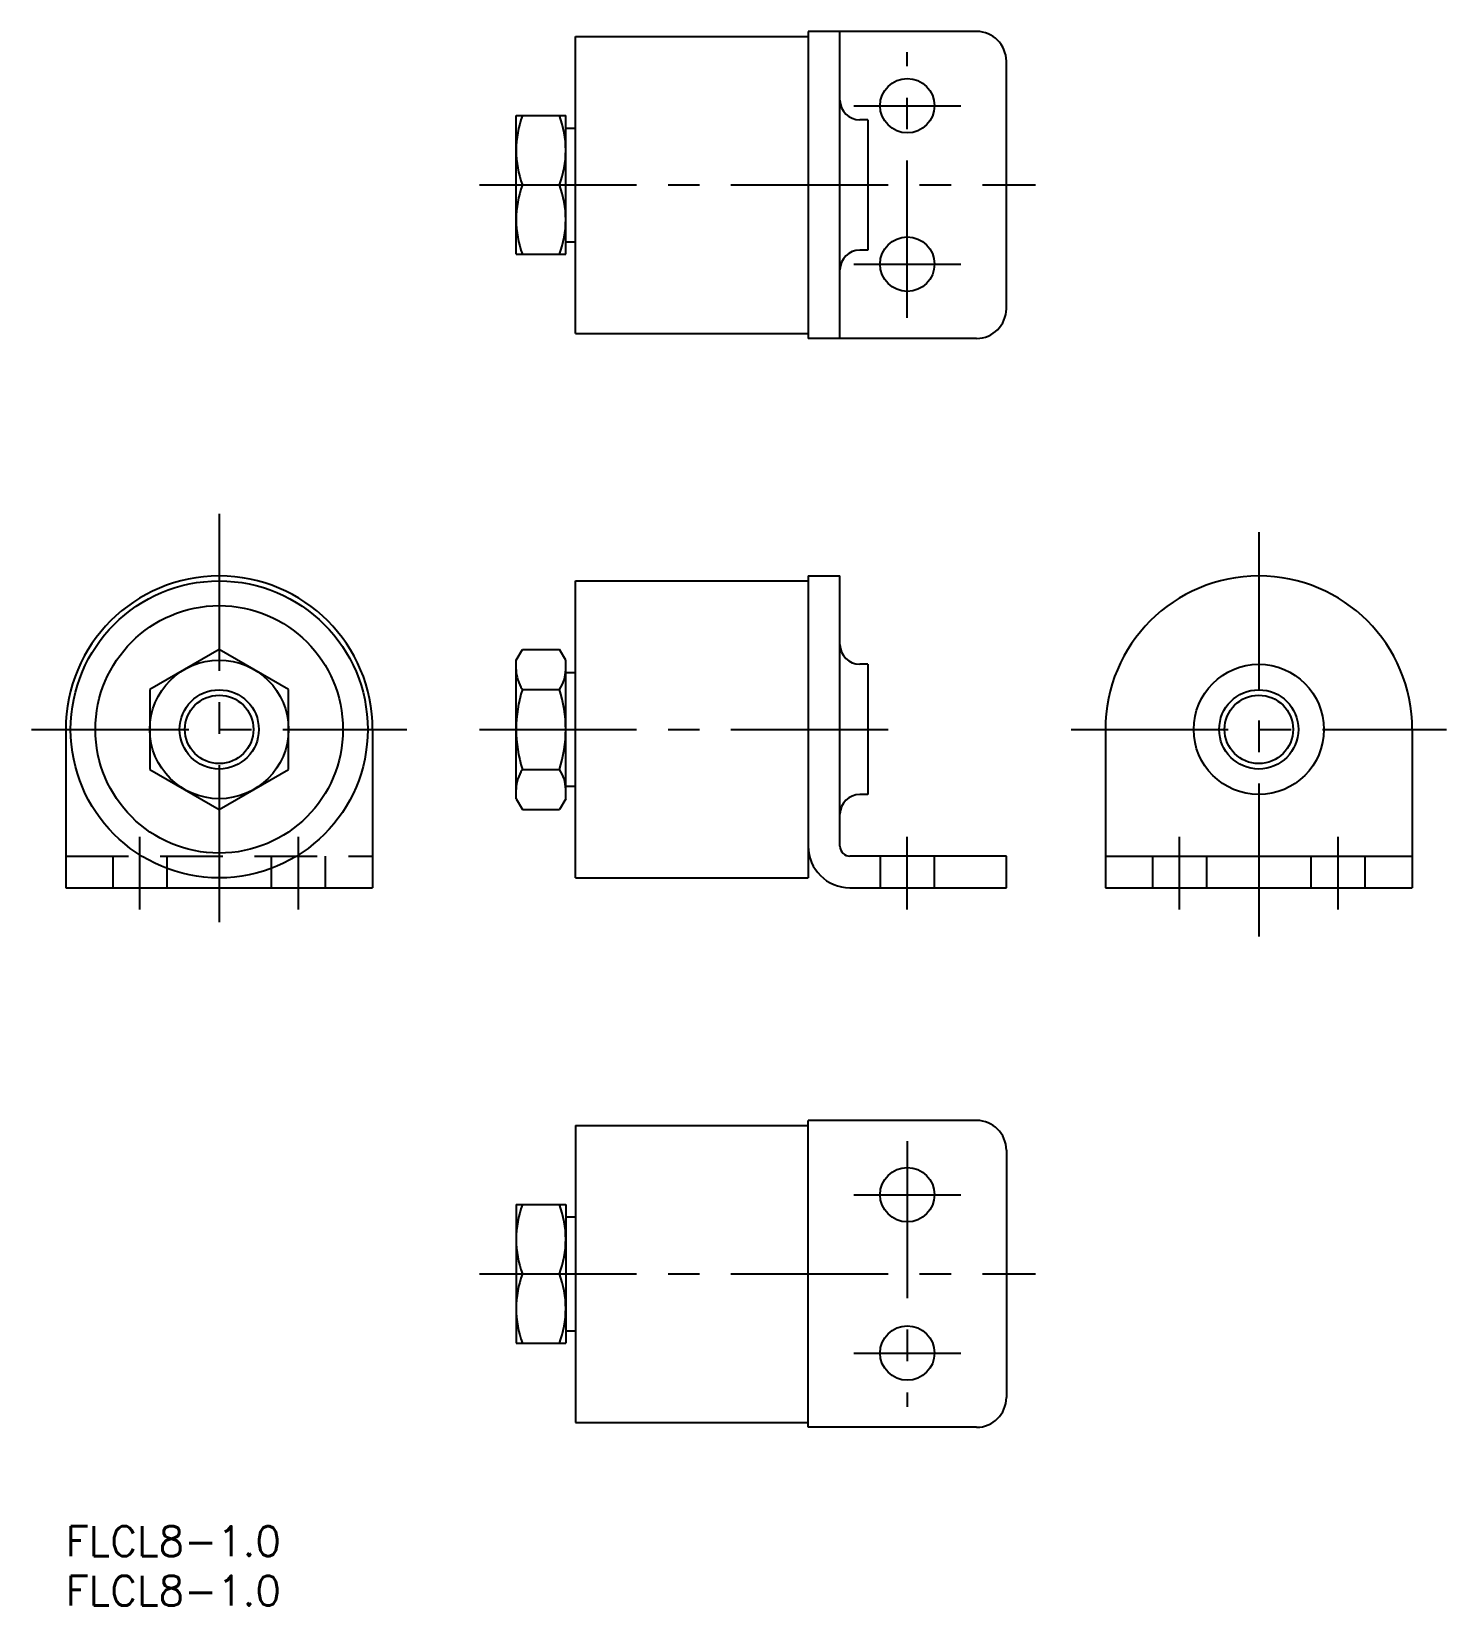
# Model space of a CAD drawing. Extents: x -3 to 139, y -8 to 151.
import ezdxf

# ---------------------------------------------------------------- set-up
doc = ezdxf.new("R2010")
doc.units = 0
doc.header["$LTSCALE"] = 0.5
doc.linetypes.add('CENTER', pattern=[50.8, 31.75, -6.35, 6.35, -6.35])
doc.linetypes.add('DASHED', pattern=[19.05, 12.7, -6.35])
for name, color, linetype in [('MSM_CENTER', 1, 'CENTER'), ('MSM_CONTINUOUS', 7, 'CONTINUOUS'), ('MSM_DASHED', 4, 'DASHED'), ('MSM_NARROW', 5, 'CONTINUOUS'), ('MSM_PART_NUMBER', 7, 'CONTINUOUS')]:
    doc.layers.add(name, color=color, linetype=linetype)
doc.styles.get("Standard").update_dxf_attribs({"font": 'txt.shx', "height": 3, "bigfont": 'bigfont.shx'})

# ---------------------------------------------------------------- blocks, each defined once
blk = doc.blocks.new('*U2')
at = {"layer": 'MSM_PART_NUMBER'}
blk.add_text('FLCL8-1.0', height=3, dxfattribs=at).set_placement((0, -3))
blk = doc.blocks.new('*U3')
at = {"layer": 'MSM_PART_NUMBER'}
blk.add_text('FLCL8-1.0', height=3, dxfattribs=at).set_placement((0, -8))

msp = doc.modelspace()

# ---------------------------------------------------------------- linework, layer by layer
at = {"layer": 'MSM_CENTER'}
for p, q in [((85, 122.084936), (85, 148.915064)), ((79.584936, 143.5), (90.415063, 143.5)), ((41.788889, 135.5), (97.934708, 135.5)), ((79.584936, 127.5), (90.415063, 127.5)), ((15.5, 102.28762), (15.5, 59.336505)), ((120.5, 100.437612), (120.5, 59.596917)), ((-3.457095, 80.5), (34.457094, 80.5)), ((41.788889, 80.5), (85.611285, 80.5)), ((101.542905, 80.5), (139.457094, 80.5)), ((7.5, 62.295101), (7.5, 69.653785)), ((23.5, 62.295101), (23.5, 69.653785)), ((85, 62.295101), (85, 69.653785)), ((112.5, 62.295101), (112.5, 69.653785)), ((128.5, 62.295101), (128.5, 69.653785)), ((85, 38.915064), (85, 12.084936)), ((79.584936, 33.5), (90.415063, 33.5)), ((41.788889, 25.5), (97.934708, 25.5)), ((79.584936, 17.5), (90.415063, 17.5))]:
    msp.add_line(p, q, dxfattribs=at)
at = {"layer": 'MSM_CONTINUOUS'}
for p, q in [((51.5, 120.5), (51.5, 150.5)), ((51.5, 150.5), (75, 150.5)), ((75, 151), (75, 120)), ((92, 151), (75, 151)), ((78.2, 120), (78.2, 151)), ((95, 123), (95, 148)), ((45.5, 142.5), (50.5, 142.5)), ((45.5, 128.5), (45.5, 142.5)), ((50.5, 128.5), (50.5, 142.5)), ((81, 142.075), (80.2, 142.075)), ((81, 142.075), (81, 128.925)), ((50.5, 141.25), (51.5, 141.25)), ((46.125214, 135.5), (49.874785, 135.5)), ((50.5, 129.75), (51.5, 129.75)), ((81, 128.925), (80.2, 128.925)), ((45.5, 128.5), (50.5, 128.5)), ((51.5, 120.5), (75, 120.5)), ((92, 120), (75, 120)), ((51.5, 95.5), (75, 95.5)), ((51.5, 65.5), (51.5, 95.5)), ((75, 96), (75, 65.5)), ((75, 96), (78.2, 96)), ((78.2, 68.7), (78.2, 96)), ((15.5, 88.582904), (8.5, 84.541452)), ((22.5, 84.541452), (15.5, 88.582904)), ((45.5, 87.5), (46.125214, 88.582904)), ((45.5, 73.5), (45.5, 87.5)), ((46.125214, 88.582904), (49.874785, 88.582904)), ((50.5, 87.5), (49.874785, 88.582904)), ((50.5, 73.5), (50.5, 87.5)), ((50.5, 86.25), (51.5, 86.25)), ((81, 87.075), (80.2, 87.075)), ((81, 87.075), (81, 73.925)), ((8.5, 84.541452), (8.5, 76.458548)), ((22.5, 76.458548), (22.5, 84.541452)), ((46.125214, 84.541452), (49.874785, 84.541452)), ((0, 80.5), (0, 64.5)), ((31, 80.5), (31, 64.5)), ((105, 80.5), (105, 64.5)), ((136, 80.5), (136, 64.5)), ((8.5, 76.458548), (15.5, 72.417096)), ((15.5, 72.417096), (22.5, 76.458548)), ((46.125214, 76.458548), (49.874785, 76.458548)), ((50.5, 74.75), (51.5, 74.75)), ((45.5, 73.5), (46.125214, 72.417096)), ((50.5, 73.5), (49.874785, 72.417096)), ((81, 73.925), (80.2, 73.925)), ((46.125214, 72.417096), (49.874785, 72.417096)), ((95, 67.7), (79.2, 67.7)), ((95, 64.5), (95, 67.7)), ((105, 67.7), (136, 67.7)), ((51.5, 65.5), (75, 65.5)), ((0, 64.5), (31, 64.5)), ((79.2, 64.5), (95, 64.5)), ((105, 64.5), (136, 64.5)), ((51.5, 40.5), (75, 40.5)), ((51.5, 40.5), (51.5, 10.5)), ((75, 10), (75, 41)), ((92, 41), (75, 41)), ((95, 38), (95, 13)), ((45.5, 32.5), (50.5, 32.5)), ((45.5, 32.5), (45.5, 18.5)), ((50.5, 32.5), (50.5, 18.5)), ((50.5, 31.25), (51.5, 31.25)), ((46.125214, 25.5), (49.874785, 25.5)), ((50.5, 19.75), (51.5, 19.75)), ((45.5, 18.5), (50.5, 18.5)), ((51.5, 10.5), (75, 10.5)), ((92, 10), (75, 10))]:
    msp.add_line(p, q, dxfattribs=at)
for centre, radius in [((85, 143.5), 2.75), ((85, 127.5), 2.75), ((15.5, 80.5), 15), ((15.5, 80.5), 12.5), ((15.5, 80.5), 7), ((120.5, 80.5), 6.575), ((120.499999, 80.5), 4), ((15.499999, 80.5), 3.4585), ((85, 33.5), 2.75), ((85, 17.5), 2.75)]:
    msp.add_circle(centre, radius, dxfattribs=at)
for centre, radius, start, end in [((92, 148), 3, 0, 90), ((80.2, 144.075), 2, 180, 270), ((55.60924, 139), 10.109241, 159.743842, 200.256158), ((40.390759, 139), 10.109241, 339.743842, 20.256158), ((55.60924, 132), 10.109241, 159.743842, 200.256158), ((40.390759, 132), 10.109241, 339.743842, 20.256158), ((80.2, 126.925), 2, 90, 180), ((92, 123), 3, 270, 0), ((15.5, 80.5), 15.5, 0, 180), ((120.5, 80.5), 15.5, 0, 180), ((80.2, 89.075), 2, 180, 270), ((49.078151, 86.562178), 3.578152, 180, 214.384247), ((46.921848, 86.562178), 3.578152, 325.615753, 0), ((58.874785, 80.5), 13.374785, 162.412046, 197.587954), ((37.125214, 80.5), 13.374785, 342.412046, 17.587954), ((49.078151, 74.437822), 3.578152, 145.615753, 180), ((46.921848, 74.437822), 3.578152, 0, 34.384247), ((80.2, 71.925), 2, 90, 180), ((79.2, 68.7), 4.2, 180, 270), ((79.2, 68.7), 1, 180, 270), ((92, 38), 3, 0, 90), ((55.60924, 29), 10.109241, 159.743842, 200.256158), ((40.390759, 29), 10.109241, 339.743842, 20.256158), ((55.60924, 22), 10.109241, 159.743842, 200.256158), ((40.390759, 22), 10.109241, 339.743842, 20.256158), ((92, 13), 3, 270, 0)]:
    msp.add_arc(centre, radius, start, end, dxfattribs=at)
at = {"layer": 'MSM_DASHED'}
for p, q in [((0, 67.7), (31, 67.7)), ((4.75, 67.7), (4.75, 64.5)), ((10.25, 64.5), (10.25, 67.7)), ((20.75, 67.7), (20.75, 64.5)), ((26.25, 64.5), (26.25, 67.7)), ((82.25, 67.7), (82.25, 64.5)), ((87.75, 64.5), (87.75, 67.7)), ((109.75, 67.7), (109.75, 64.5)), ((115.25, 64.5), (115.25, 67.7)), ((125.75, 67.7), (125.75, 64.5)), ((131.25, 64.5), (131.25, 67.7))]:
    msp.add_line(p, q, dxfattribs=at)
at = {"layer": 'MSM_NARROW'}
for centre, radius in [((15.499999, 80.5), 4), ((120.499999, 80.5), 3.4585)]:
    msp.add_circle(centre, radius, dxfattribs=at)

# ---------------------------------------------------------------- block references
at = {"layer": 'MSM_CONTINUOUS'}
for name in ['*U2', '*U3']:
    msp.add_blockref(name, (0, 0), dxfattribs=at)

doc.saveas('drawing.dxf')
